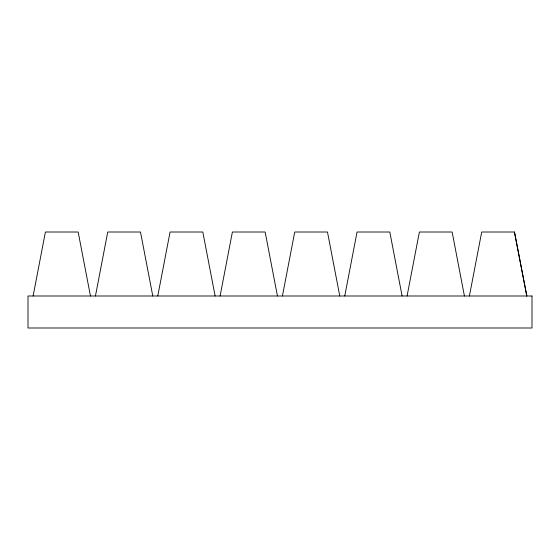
<?xml version="1.0" encoding="UTF-8"?>
<svg xmlns="http://www.w3.org/2000/svg" width="560" height="560" viewBox="0 0 560 560"><rect width="100%" height="100%" fill="white"/><g stroke="black" fill="none" stroke-linecap="round" stroke-linejoin="round"><path stroke-width="0.84" d="M33.117 295.995L45.409 232.008L78.169 232.008L90.454 295.995M95.445 295.995L107.737 232.008L140.497 232.008L152.782 295.995M157.773 295.995L170.065 232.008L202.825 232.008L215.11 295.995M220.101 295.995L232.393 232.008L265.153 232.008L277.438 295.995M282.429 295.995L294.721 232.008L327.481 232.008L339.766 295.995M344.757 295.995L357.049 232.008L389.809 232.008L402.094 295.995M407.085 295.995L419.377 232.008L452.137 232.008L464.422 295.995M469.413 295.995L481.705 232.008L514.465 232.008L526.883 295.995M514.465 232.008L526.75 295.995M532 295.995L28 295.995L28 327.992L532 327.992L532 295.995"/></g></svg>
